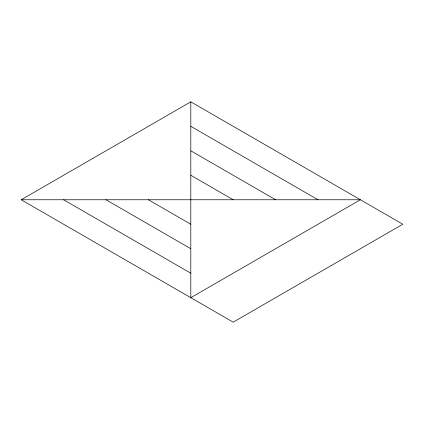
<?xml version="1.0" encoding="UTF-8"?>
<svg xmlns="http://www.w3.org/2000/svg" width="424" height="424" viewBox="0 0 424 424"><rect width="100%" height="100%" fill="white"/><g stroke="black" fill="none" stroke-linecap="round" stroke-linejoin="round"><path stroke-width="0.64" d="M21.2 199.762L190.8 101.845L402.8 224.238L233.2 322.155L21.2 199.762L360.4 199.762L190.8 297.68L190.8 101.845M190.8 126.32L318 199.762M190.8 150.801L275.6 199.762M190.8 175.282L233.2 199.762M148.4 199.762L190.8 224.238M106 199.762L190.8 248.718M63.6 199.762L190.8 273.199"/></g></svg>
